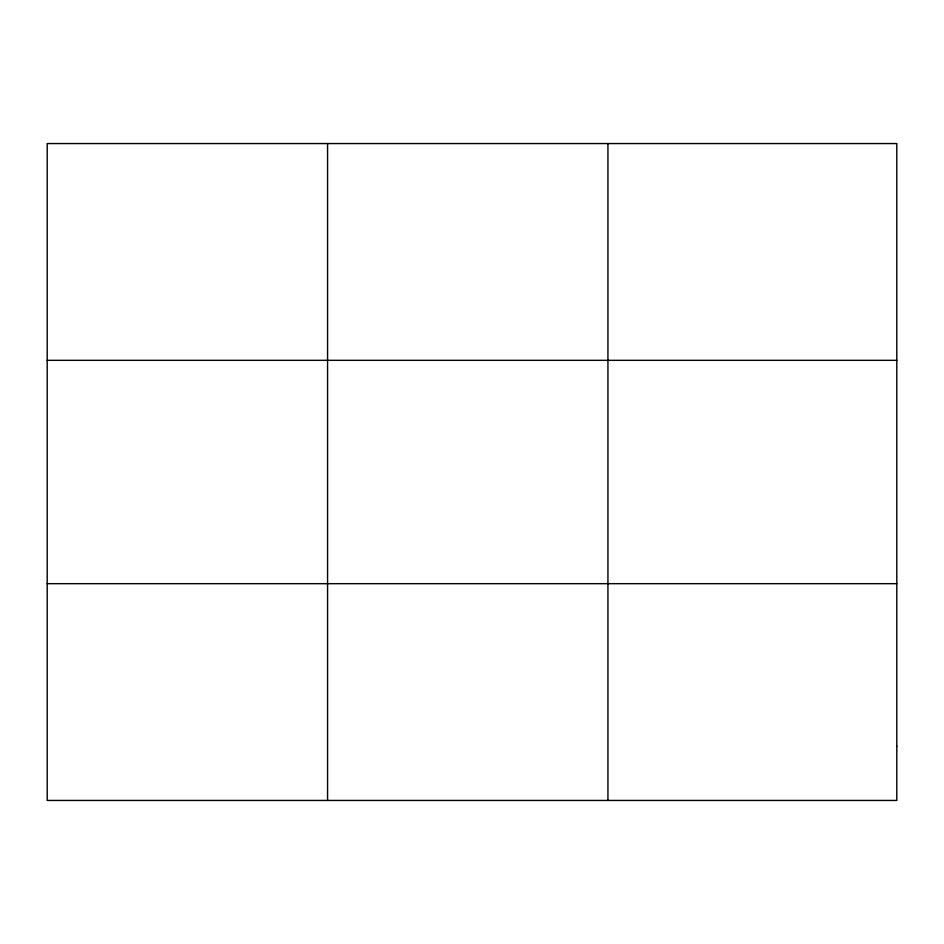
<?xml version="1.0" encoding="UTF-8"?>
<svg xmlns="http://www.w3.org/2000/svg" width="944" height="944" viewBox="0 0 944 944"><rect width="100%" height="100%" fill="white"/><g stroke="black" fill="none" stroke-linecap="round" stroke-linejoin="round"><path stroke-width="1.42" d="M327.568 143.559L327.568 800.441M607.936 143.559L607.936 800.441M47.2 360.325L896.8 360.325M47.2 583.675L896.8 583.675M896.8 746.256L896.8 800.441L47.2 800.441L47.2 143.559L896.8 143.559L896.8 746.256"/></g></svg>
